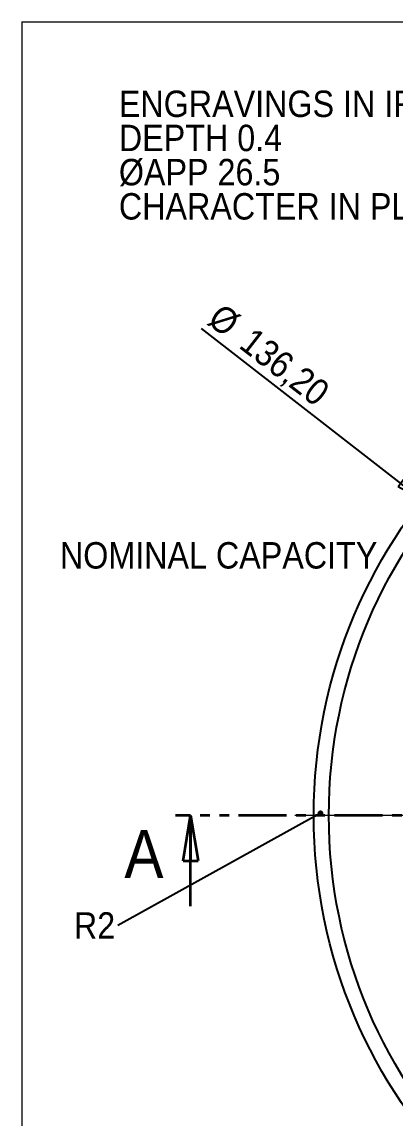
# Model space of a CAD drawing. Header units: millimetres. Extents: x 5 to 416, y 6 to 580.
# Drawn here: x 5.1 to 54.5, y 435.1 to 580.3 of the extents above; entities that cross this region are included whole.
import ezdxf

# ---------------------------------------------------------------- set-up
doc = ezdxf.new("R2010")
doc.units = ezdxf.units.MM
for name, pattern in [('SLD-Combinazione-di-due-tratteggi', [12.7, 6.35, -1.27, 1.27, -1.27, 1.27, -1.27]), ('SLD-Solido', [0]), ('SLD-Tratteggiato', [1.905, 1.27, -0.635])]:
    doc.linetypes.add(name, pattern=pattern)
doc.layers.add('D', color=3, linetype='SLD-Solido', lineweight=25)
doc.layers.add('SEZ', color=6, linetype='SLD-Combinazione-di-due-tratteggi', lineweight=35)
doc.layers.add('Q', color=2, linetype='SLD-Solido')
doc.styles.add('SLDTEXTSTYLE4', font='GOTHIC.TTF', dxfattribs={"width": 0.913})
doc.styles.get("Standard").update_dxf_attribs({"font": 'GOTHIC.TTF'})
doc.dimstyles.new('SLDDIMSTYLE3', dxfattribs={"dimtxt": 3.5, "dimasz": 3.556, "dimexe": 0, "dimexo": 0.0625, "dimgap": 0.875, "dimtad": 1, "dimrnd": 1e-09, "dimzin": 12, "dimdsep": 46, "dimtxsty": 'SLDTEXTSTYLE4', "dimblk1": 'NONE', "dimblk2": 'CLOSED', "dimsah": 1, "dimcen": 0, "dimadec": 0, "dimazin": 3, "dimtfac": 1, "dimtmove": 0, "dimatfit": 3, "dimldrblk": 'NONE', "dimfxl": 0, "dimfrac": 2, "dimtolj": 1, "dimtzin": 12, "dimarcsym": 0})
doc.dimstyles.new('SLDDIMSTYLE6', dxfattribs={"dimtxt": 0.18, "dimasz": 0.762, "dimexe": 0, "dimexo": 0.0625, "dimgap": 0, "dimtad": 0, "dimtih": 1, "dimtoh": 1, "dimdec": 0, "dimrnd": 1e-09, "dimzin": 0, "dimdsep": 46, "dimtxsty": 'Standard', "dimblk1": 'DOT', "dimblk2": 'DOT', "dimsah": 1, "dimcen": 0.09, "dimadec": 0, "dimazin": 0, "dimtfac": 0.762, "dimtdec": 0, "dimtofl": 0, "dimtmove": 0, "dimatfit": 3, "dimldrblk": 'DOT', "dimfxl": 0, "dimfrac": 2, "dimtolj": 1, "dimtzin": 0, "dimarcsym": 0})

# ---------------------------------------------------------------- blocks, each defined once
blk = doc.blocks.new('_CLOSED')
at = {"color": 0, "linetype": 'ByBlock', "lineweight": -2}
for p, q in [((-1, 0.166667), (0, 0)), ((-1, 0.166667), (-1, -0.166667)), ((0, 0), (-1, -0.166667)), ((0, 0), (-1, 0))]:
    blk.add_line(p, q, dxfattribs=at)
blk = doc.blocks.new('_D_7')
at = {"layer": 'Q'}
for q in [(28.84, 539.69), (165.57, 433.41)]:
    blk.add_line((58.03, 517), q, dxfattribs=at)
at = {"layer": 'Q', "xscale": 3.556, "yscale": 3.556, "rotation": 322.1411922934127}
blk.add_blockref('_CLOSED', (58.03, 517, -16.6), dxfattribs=at)
at = {"layer": 'Q', "char_height": 3.5, "attachment_point": 1, "rotation": 322.1412, "style": 'SLDTEXTSTYLE4'}
for s, insert in [('%%c', (31.59, 543.22)), ('136,20', (35.79, 540.02))]:
    blk.add_mtext(s, dxfattribs=dict(at, insert=insert))
blk = doc.blocks.new('_NONE')
blk = doc.blocks.new('SW_NOTE_4')
at = {"color": 0, "insert": (-5.81, 1.75), "char_height": 3.5, "attachment_point": 1, "style": 'SLDTEXTSTYLE4'}
blk.add_mtext('R2', dxfattribs=at)
blk = doc.blocks.new('_DOT')
at = {"color": 0, "linetype": 'ByBlock', "lineweight": -2}
blk.add_line((-0.5, 0), (-1, 0), dxfattribs=at)
at = {"color": 0, "linetype": 'ByBlock', "const_width": 0.5}
blk.add_lwpolyline([(-0.25, 0, 1), (0.25, 0, 1)], format="xyb", close=True, dxfattribs=at)
blk = doc.blocks.new('SW_NOTE_5')
at = {"color": 0, "char_height": 3.5, "attachment_point": 1, "style": 'SLDTEXTSTYLE4'}
for s, insert in [('ENGRAVINGS IN IRON VIEW', (-54.95, 15.39)), ('DEPTH 0.4', (-54.95, 10.87)), ('ØAPP 26.5', (-54.95, 6.34)), ('CHARACTER IN PLAN 3.5', (-54.95, 1.81))]:
    blk.add_mtext(s, dxfattribs=dict(at, insert=insert))
blk = doc.blocks.new('SW_NOTE_7')
at = {"color": 0, "insert": (-46.69, 1.74), "char_height": 3.5, "attachment_point": 1, "style": 'SLDTEXTSTYLE4'}
blk.add_mtext('NOMINAL CAPACITY', dxfattribs=at)
blk = doc.blocks.new('SW_CENTERMARKSYMBOL_0')
at = {"color": 0, "linetype": 'SLD-Solido', "lineweight": 18}
for p, q in [((0, 5), (0, 70.6)), ((0, 0), (0, 2.5)), ((-5, 0), (-70.6, 0)), ((0, 0), (-2.5, 0)), ((0, 0), (0, -2.5)), ((0, 0), (2.5, 0)), ((5, 0), (70.6, 0)), ((0, -5), (0, -70.6))]:
    blk.add_line(p, q, dxfattribs=at)

msp = doc.modelspace()

# ---------------------------------------------------------------- linework, layer by layer
at = {"color": 179, "linetype": 'SLD-Solido', "lineweight": 18}
for q in [(415.56689, 580.31225), (5.06771, 6.3134)]:
    msp.add_line((5.06771, 580.31225), q, dxfattribs=at)
at = {"color": 7, "linetype": 'SLD-Tratteggiato', "lineweight": 18}
msp.add_circle((111.801, 475.20506), 66.1, dxfattribs=at)
at = {"layer": 'D'}
for radius in [68.1, 66.1]:
    msp.add_circle((111.801, 475.20506), radius, dxfattribs=at)
at = {"layer": 'SEZ'}
msp.add_line((205.201, 475.20506), (25.401, 475.20506), dxfattribs=at)
at = {"layer": 'SEZ', "linetype": 'SLD-Solido'}
msp.add_line((27.401, 463.20506), (27.401, 475.20506), dxfattribs=at)

# ---------------------------------------------------------------- block references
for name, p in [('SW_NOTE_5', (72.85133, 555.82676)), ('SW_NOTE_7', (56.78467, 509.66827)), ('SW_NOTE_4', (17.75908, 460.62981))]:
    msp.add_blockref(name, p)
at = {"color": 7, "linetype": 'SLD-Solido', "lineweight": 18}
msp.add_blockref('SW_CENTERMARKSYMBOL_0', (111.801, 475.20506), dxfattribs=at)
at = {"layer": 'SEZ', "xscale": 6, "yscale": 6, "rotation": 90.0000000000004}
msp.add_blockref('_CLOSED', (27.401, 475.20506), dxfattribs=at)

# ---------------------------------------------------------------- texts
at = {"layer": 'SEZ', "insert": (18.63418, 473.29085), "char_height": 6.35, "attachment_point": 1, "style": 'SLDTEXTSTYLE4'}
msp.add_mtext('A', dxfattribs=at)

# ---------------------------------------------------------------- dimensions: what is measured, and where the dimension line sits
at = {"layer": 'Q'}
dim = msp.add_diameter_dim_2p(p1=(165.56768, 433.41088), p2=(58.03431, 516.99924), dimstyle='SLDDIMSTYLE3', dxfattribs=at)
dim.commit()
dim.dimension.update_dxf_attribs({"geometry": '_D_7', "text_midpoint": (36.5095, 533.73102), "dimtype": 163})

# ---------------------------------------------------------------- leaders
msp.add_leader([(44.58303, 475.4857), (17.75908, 460.62981)], dimstyle='SLDDIMSTYLE6')

doc.saveas('drawing.dxf')
